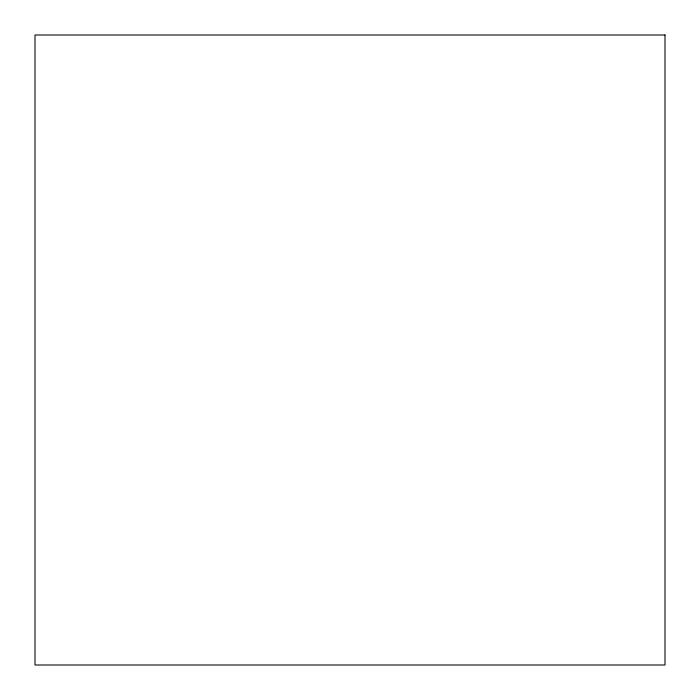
<?xml version="1.0" encoding="UTF-8"?>
<svg xmlns="http://www.w3.org/2000/svg" width="700" height="700" viewBox="0 0 700 700"><rect width="100%" height="100%" fill="white"/><g stroke="black" fill="none" stroke-linecap="round" stroke-linejoin="round"><path stroke-width="1.05" d="M665 35L35 35L35 665L665 665L665 35"/></g></svg>
